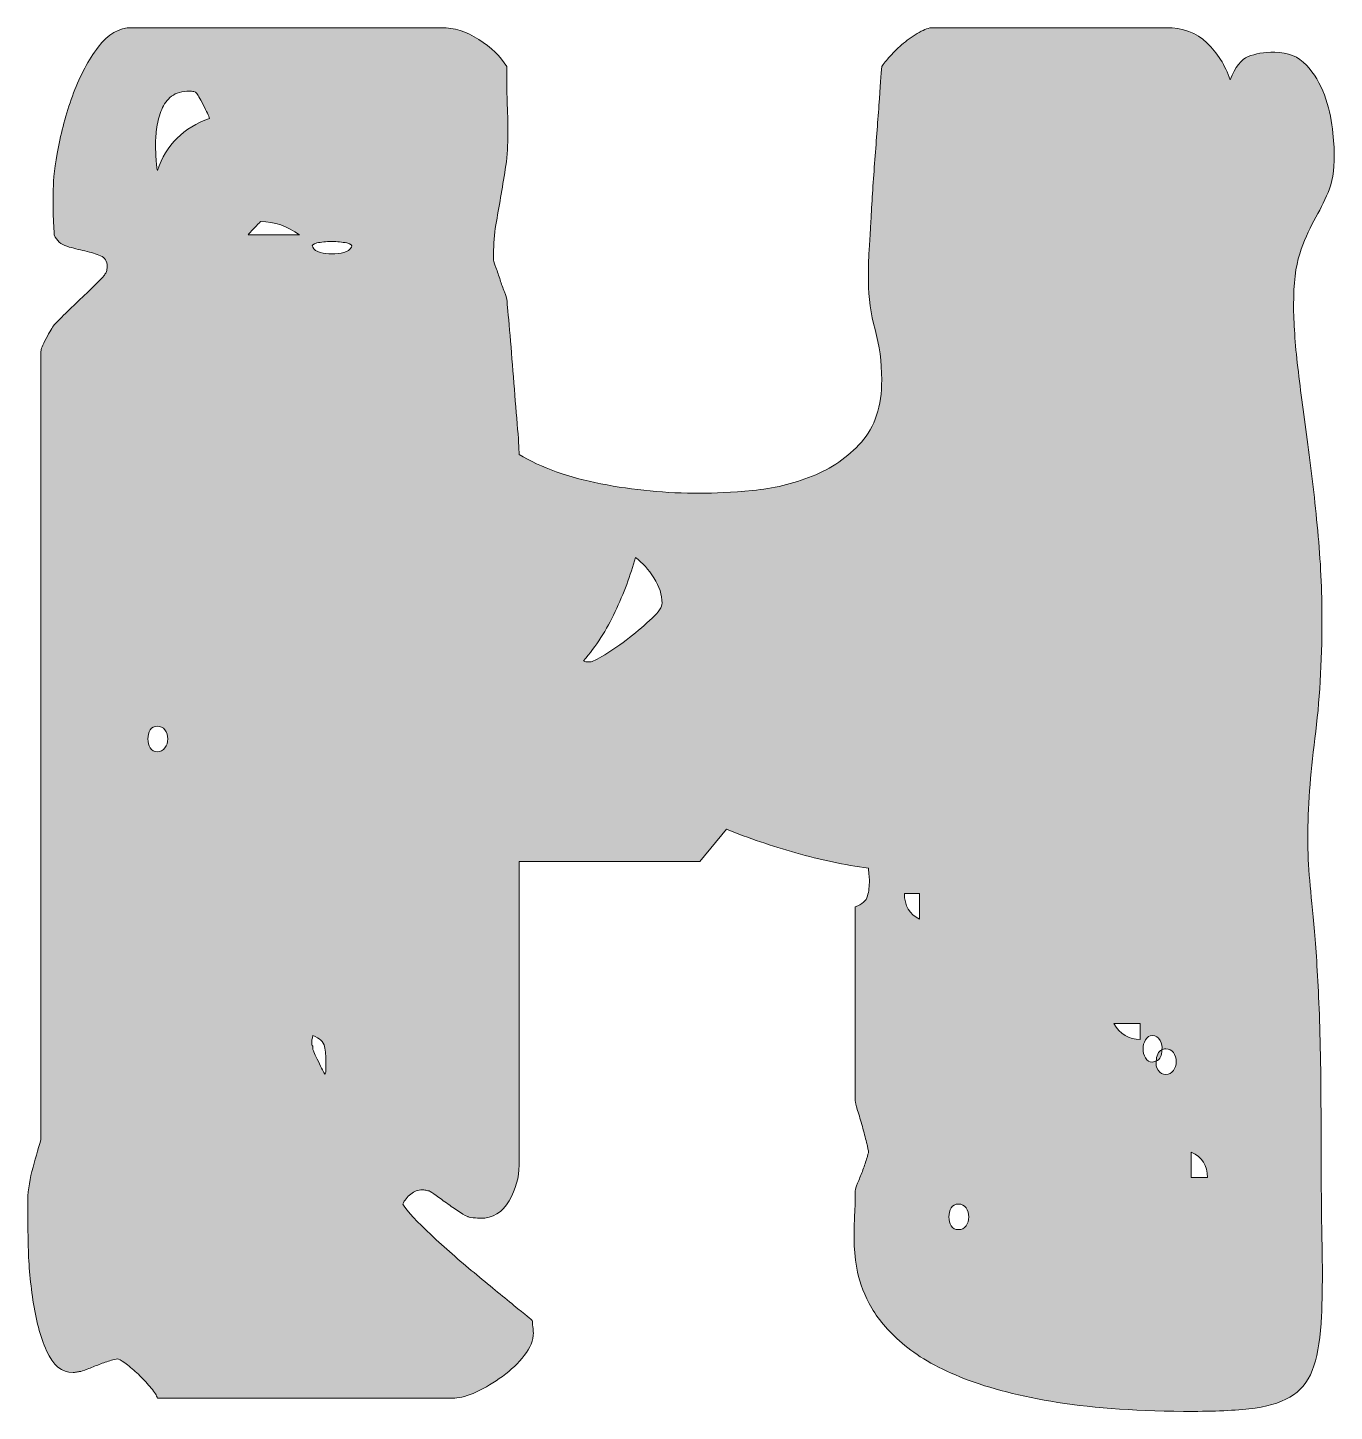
# Model space of a CAD drawing. Header units: inches. Extents: x 158 to 922, y -908 to -172.
# Drawn here: x 674.7 to 792.2, y -510.6 to -386.1 of the extents above; entities that cross this region are included whole.
import ezdxf

# ---------------------------------------------------------------- set-up
doc = ezdxf.new("R2010")
doc.units = ezdxf.units.IN
doc.header["$MEASUREMENT"] = 0
doc.layers.add('Layer 1', color=7, linetype='Continuous')

# ---------------------------------------------------------------- blocks, each defined once
blk = doc.blocks.new('block 4')
at = {"layer": 'Layer 1', "true_color": 0x2a4f7b}
h = blk.add_hatch(color=167, dxfattribs=at)
h.dxf.hatch_style = 2
edge = h.paths.add_edge_path()
edge.add_spline(control_points=[(710.19, -490.67), (709.8, -490.67), (709.44, -490.8), (709.13, -491.05), (708.82, -491.31), (708.58, -491.61), (708.41, -491.95), (708.86, -492.63), (709.71, -493.55), (710.96, -494.72), (712.21, -495.88), (713.5, -497.01), (714.83, -498.12), (716.17, -499.23), (717.36, -500.21), (718.41, -501.06), (719.46, -501.91), (720.01, -502.37), (720.07, -502.42), (720.07, -502.54), (720.08, -502.72), (720.11, -502.98), (720.14, -503.23), (720.16, -503.42), (720.16, -503.53), (720.16, -504.21), (719.89, -504.89), (719.35, -505.57), (718.81, -506.25), (718.16, -506.88), (717.39, -507.45), (716.62, -508.01), (715.84, -508.48), (715.05, -508.85), (714.25, -509.22), (713.6, -509.4), (713.09, -509.4), (713.09, -509.4), (686.35, -509.4), (686.35, -509.4), (686.3, -509.18), (686.11, -508.88), (685.8, -508.51), (685.49, -508.14), (685.15, -507.77), (684.78, -507.4), (684.41, -507.03), (684.04, -506.71), (683.67, -506.42), (683.3, -506.14), (683.03, -505.97), (682.86, -505.91), (682.8, -505.86), (682.59, -505.88), (682.22, -506), (681.85, -506.11), (681.48, -506.24), (681.12, -506.38), (680.75, -506.52), (680.39, -506.67), (680.05, -506.81), (679.71, -506.95), (679.48, -507.02), (679.37, -507.02), (679.31, -507.02), (679.21, -507.03), (679.07, -507.06), (678.93, -507.09), (678.83, -507.1), (678.77, -507.1), (677.75, -507.1), (676.96, -506.45), (676.39, -505.15), (675.82, -503.84), (675.41, -502.32), (675.16, -500.59), (674.9, -498.86), (674.76, -497.16), (674.73, -495.48), (674.7, -493.81), (674.69, -492.63), (674.69, -491.95), (674.69, -490.98), (674.82, -490), (675.07, -489.01), (675.33, -488.02), (675.6, -487.07), (675.88, -486.16), (675.88, -486.16), (675.88, -415.23), (675.88, -415.23), (675.88, -415.06), (676.03, -414.68), (676.35, -414.08), (676.66, -413.48), (676.9, -413.07), (677.07, -412.85), (677.18, -412.73), (677.47, -412.45), (677.92, -411.99), (678.38, -411.54), (678.87, -411.06), (679.41, -410.55), (679.95, -410.04), (680.45, -409.55), (680.9, -409.1), (681.36, -408.65), (681.61, -408.36), (681.67, -408.25), (681.73, -408.19), (681.77, -408.09), (681.8, -407.95), (681.83, -407.81), (681.84, -407.68), (681.84, -407.57), (681.84, -407.11), (681.64, -406.8), (681.24, -406.63), (680.85, -406.46), (680.38, -406.32), (679.84, -406.2), (679.3, -406.09), (678.76, -405.95), (678.22, -405.78), (677.68, -405.61), (677.3, -405.27), (677.07, -404.76), (677.07, -404.59), (677.06, -404.32), (677.03, -403.95), (677, -403.58), (676.99, -403.17), (676.99, -402.71), (676.99, -402.26), (676.99, -401.85), (676.99, -401.48), (676.99, -401.11), (676.99, -400.84), (676.99, -400.67), (676.99, -399.76), (677.14, -398.49), (677.45, -396.84), (677.77, -395.19), (678.22, -393.57), (678.82, -391.98), (679.41, -390.4), (680.15, -389.02), (681.03, -387.86), (681.91, -386.69), (682.92, -386.11), (684.05, -386.11), (684.05, -386.11), (711.9, -386.11), (711.9, -386.11), (713.03, -386.11), (714.15, -386.46), (715.26, -387.17), (716.37, -387.88), (717.2, -388.69), (717.77, -389.6), (717.77, -389.83), (717.77, -390.25), (717.77, -390.88), (717.77, -391.5), (717.79, -392.16), (717.81, -392.84), (717.84, -393.52), (717.86, -394.16), (717.86, -394.75), (717.86, -395.35), (717.86, -395.76), (717.86, -395.99), (717.86, -397.01), (717.79, -397.96), (717.64, -398.84), (717.5, -399.72), (717.36, -400.57), (717.22, -401.39), (717.08, -402.22), (716.93, -403.04), (716.79, -403.86), (716.65, -404.69), (716.58, -405.55), (716.58, -406.46), (716.58, -406.46), (716.58, -407.06), (716.58, -407.06), (716.58, -407.11), (716.65, -407.33), (716.79, -407.69), (716.93, -408.06), (717.06, -408.43), (717.18, -408.8), (717.29, -409.17), (717.42, -409.53), (717.56, -409.87), (717.7, -410.21), (717.77, -410.43), (717.77, -410.55), (717.83, -411.06), (717.91, -411.98), (718.03, -413.31), (718.14, -414.65), (718.25, -416.05), (718.37, -417.53), (718.48, -419.01), (718.59, -420.41), (718.71, -421.74), (718.82, -423.08), (718.88, -424), (718.88, -424.51), (720.87, -425.7), (723.32, -426.58), (726.24, -427.15), (729.17, -427.72), (732.13, -428), (735.14, -428), (736.45, -428), (738.02, -427.92), (739.87, -427.75), (741.71, -427.58), (743.5, -427.15), (745.23, -426.47), (746.96, -425.79), (748.44, -424.77), (749.66, -423.4), (750.88, -422.04), (751.49, -420.17), (751.49, -417.78), (751.49, -416.2), (751.29, -414.69), (750.89, -413.27), (750.5, -411.85), (750.3, -410.41), (750.3, -408.93), (750.3, -408.93), (750.3, -407.06), (750.3, -407.06), (750.35, -406.37), (750.43, -405.21), (750.51, -403.56), (750.6, -401.92), (750.71, -400.17), (750.85, -398.33), (750.99, -396.48), (751.12, -394.74), (751.24, -393.09), (751.35, -391.45), (751.43, -390.28), (751.49, -389.6), (751.66, -389.37), (751.92, -389.06), (752.26, -388.66), (752.6, -388.27), (752.99, -387.88), (753.45, -387.51), (753.9, -387.15), (754.37, -386.82), (754.85, -386.54), (755.34, -386.25), (755.75, -386.11), (756.09, -386.11), (756.09, -386.11), (777.04, -386.11), (777.04, -386.11), (778.57, -386.11), (779.8, -386.56), (780.74, -387.47), (781.68, -388.38), (782.37, -389.49), (782.83, -390.79), (783.28, -389.66), (783.82, -388.96), (784.44, -388.71), (785.07, -388.45), (785.86, -388.32), (786.83, -388.32), (788.02, -388.32), (788.97, -388.71), (789.68, -389.47), (790.39, -390.24), (790.93, -391.13), (791.3, -392.16), (791.67, -393.18), (791.91, -394.2), (792.02, -395.22), (792.13, -396.24), (792.19, -397.04), (792.19, -397.6), (792.19, -398.97), (792.01, -400.07), (791.64, -400.93), (791.27, -401.78), (790.84, -402.63), (790.36, -403.48), (789.88, -404.33), (789.45, -405.33), (789.08, -406.46), (788.71, -407.6), (788.53, -409.13), (788.53, -411.06), (788.53, -412.65), (788.66, -414.52), (788.91, -416.68), (789.17, -418.84), (789.47, -421.15), (789.81, -423.62), (790.15, -426.09), (790.45, -428.67), (790.7, -431.37), (790.96, -434.06), (791.08, -436.74), (791.08, -439.41), (791.08, -443.22), (790.87, -446.76), (790.45, -450.06), (790.02, -453.35), (789.81, -456.33), (789.81, -459), (789.81, -460.3), (789.86, -461.58), (789.98, -462.83), (790.09, -464.08), (790.23, -465.61), (790.4, -467.43), (790.57, -469.24), (790.71, -471.56), (790.83, -474.37), (790.94, -477.18), (791, -480.82), (791, -485.31), (791, -489.11), (791.03, -492.37), (791.08, -495.1), (791.14, -497.82), (791.13, -500.12), (791.04, -502), (790.96, -503.87), (790.73, -505.37), (790.36, -506.51), (789.99, -507.65), (789.38, -508.51), (788.53, -509.11), (787.68, -509.7), (786.53, -510.1), (785.08, -510.3), (783.63, -510.5), (781.77, -510.6), (779.5, -510.6), (774.74, -510.6), (770.68, -510.33), (767.33, -509.79), (763.98, -509.25), (761.18, -508.54), (758.94, -507.66), (756.7, -506.78), (754.91, -505.78), (753.58, -504.68), (752.24, -503.57), (751.25, -502.45), (750.6, -501.31), (749.94, -500.18), (749.52, -499.1), (749.32, -498.08), (749.12, -497.06), (749.02, -496.18), (749.02, -495.44), (749.02, -495.16), (749.02, -494.76), (749.02, -494.25), (749.02, -493.74), (749.03, -493.23), (749.06, -492.71), (749.09, -492.2), (749.11, -491.77), (749.11, -491.39), (749.11, -491.03), (749.11, -490.81), (749.11, -490.76), (749.11, -490.64), (749.18, -490.42), (749.32, -490.08), (749.46, -489.73), (749.6, -489.38), (749.75, -489.01), (749.89, -488.64), (750.01, -488.27), (750.13, -487.9), (750.24, -487.54), (750.3, -487.32), (750.3, -487.27), (750.3, -487.15), (750.24, -486.87), (750.13, -486.41), (750.01, -485.96), (749.89, -485.48), (749.75, -484.97), (749.6, -484.46), (749.46, -483.97), (749.32, -483.52), (749.18, -483.07), (749.11, -482.78), (749.11, -482.67), (749.11, -482.67), (749.11, -465.21), (749.11, -465.21), (749.73, -464.99), (750.1, -464.66), (750.21, -464.23), (750.33, -463.81), (750.38, -463.34), (750.38, -462.83), (750.38, -462.71), (750.37, -462.53), (750.34, -462.27), (750.31, -462.02), (750.3, -461.84), (750.3, -461.72), (748.14, -461.44), (745.97, -460.98), (743.78, -460.36), (741.6, -459.73), (739.51, -459.03), (737.53, -458.23), (737.53, -458.23), (735.14, -461.12), (735.14, -461.12), (735.14, -461.12), (718.88, -461.12), (718.88, -461.12), (718.88, -461.12), (718.88, -488.46), (718.88, -488.46), (718.88, -489.54), (718.58, -490.6), (717.99, -491.65), (717.39, -492.7), (716.52, -493.23), (715.39, -493.23), (715.27, -493.23), (715.06, -493.21), (714.75, -493.18), (714.44, -493.16), (714.28, -493.11), (714.28, -493.06), (714.17, -493.06), (713.94, -492.94), (713.6, -492.71), (713.26, -492.49), (712.89, -492.23), (712.49, -491.95), (712.1, -491.67), (711.74, -491.41), (711.43, -491.18), (711.12, -490.96), (710.9, -490.81), (710.79, -490.76), (710.73, -490.76), (710.63, -490.74), (710.49, -490.71), (710.35, -490.69), (710.25, -490.67), (710.19, -490.67)], knot_values=[0, 0, 0, 0, 1, 1, 1, 2, 2, 2, 3, 3, 3, 4, 4, 4, 5, 5, 5, 6, 6, 6, 7, 7, 7, 8, 8, 8, 9, 9, 9, 10, 10, 10, 11, 11, 11, 12, 12, 12, 13, 13, 13, 14, 14, 14, 15, 15, 15, 16, 16, 16, 17, 17, 17, 18, 18, 18, 19, 19, 19, 20, 20, 20, 21, 21, 21, 22, 22, 22, 23, 23, 23, 24, 24, 24, 25, 25, 25, 26, 26, 26, 27, 27, 27, 28, 28, 28, 29, 29, 29, 30, 30, 30, 31, 31, 31, 32, 32, 32, 33, 33, 33, 34, 34, 34, 35, 35, 35, 36, 36, 36, 37, 37, 37, 38, 38, 38, 39, 39, 39, 40, 40, 40, 41, 41, 41, 42, 42, 42, 43, 43, 43, 44, 44, 44, 45, 45, 45, 46, 46, 46, 47, 47, 47, 48, 48, 48, 49, 49, 49, 50, 50, 50, 51, 51, 51, 52, 52, 52, 53, 53, 53, 54, 54, 54, 55, 55, 55, 56, 56, 56, 57, 57, 57, 58, 58, 58, 59, 59, 59, 60, 60, 60, 61, 61, 61, 62, 62, 62, 63, 63, 63, 64, 64, 64, 65, 65, 65, 66, 66, 66, 67, 67, 67, 68, 68, 68, 69, 69, 69, 70, 70, 70, 71, 71, 71, 72, 72, 72, 73, 73, 73, 74, 74, 74, 75, 75, 75, 76, 76, 76, 77, 77, 77, 78, 78, 78, 79, 79, 79, 80, 80, 80, 81, 81, 81, 82, 82, 82, 83, 83, 83, 84, 84, 84, 85, 85, 85, 86, 86, 86, 87, 87, 87, 88, 88, 88, 89, 89, 89, 90, 90, 90, 91, 91, 91, 92, 92, 92, 93, 93, 93, 94, 94, 94, 95, 95, 95, 96, 96, 96, 97, 97, 97, 98, 98, 98, 99, 99, 99, 100, 100, 100, 101, 101, 101, 102, 102, 102, 103, 103, 103, 104, 104, 104, 105, 105, 105, 106, 106, 106, 107, 107, 107, 108, 108, 108, 109, 109, 109, 110, 110, 110, 111, 111, 111, 112, 112, 112, 113, 113, 113, 114, 114, 114, 115, 115, 115, 116, 116, 116, 117, 117, 117, 118, 118, 118, 119, 119, 119, 120, 120, 120, 121, 121, 121, 122, 122, 122, 123, 123, 123, 124, 124, 124, 125, 125, 125, 126, 126, 126, 127, 127, 127, 128, 128, 128, 129, 129, 129, 130, 130, 130, 131, 131, 131, 132, 132, 132, 133, 133, 133, 134, 134, 134, 135, 135, 135, 136, 136, 136, 137, 137, 137, 138, 138, 138, 139, 139, 139, 140, 140, 140, 141, 141, 141, 142, 142, 142, 143, 143, 143, 144, 144, 144, 145, 145, 145, 146, 146, 146, 147, 147, 147, 148, 148, 148, 149, 149, 149, 150, 150, 150, 151, 151, 151, 152, 152, 152, 153, 153, 153, 154, 154, 154, 154], degree=3, periodic=1)
edge = h.paths.add_edge_path()
edge.add_spline(control_points=[(686.35, -451.25), (686.64, -451.25), (686.86, -451.13), (687.03, -450.91), (687.2, -450.68), (687.29, -450.41), (687.29, -450.1), (687.29, -449.79), (687.2, -449.52), (687.03, -449.29), (686.86, -449.06), (686.64, -448.95), (686.35, -448.95), (686.07, -448.95), (685.85, -449.06), (685.71, -449.29), (685.57, -449.52), (685.5, -449.79), (685.5, -450.1), (685.5, -450.41), (685.57, -450.68), (685.71, -450.91), (685.85, -451.13), (686.07, -451.25), (686.35, -451.25)], knot_values=[0, 0, 0, 0, 1, 1, 1, 2, 2, 2, 3, 3, 3, 4, 4, 4, 5, 5, 5, 6, 6, 6, 7, 7, 7, 8, 8, 8, 8], degree=3, periodic=1)
edge = h.paths.add_edge_path()
edge.add_spline(control_points=[(686.18, -396.58), (686.18, -396.75), (686.2, -397.14), (686.22, -397.73), (686.25, -398.33), (686.3, -398.74), (686.35, -398.97), (687.15, -396.64), (688.71, -395.08), (691.04, -394.28), (690.98, -394.06), (690.79, -393.65), (690.48, -393.05), (690.17, -392.45), (689.96, -392.1), (689.84, -391.98), (689.84, -391.93), (689.77, -391.89), (689.63, -391.86), (689.49, -391.83), (689.36, -391.81), (689.25, -391.81), (688.57, -391.81), (688.03, -391.97), (687.63, -392.28), (687.23, -392.6), (686.93, -392.99), (686.74, -393.47), (686.54, -393.96), (686.4, -394.48), (686.31, -395.05), (686.22, -395.62), (686.18, -396.13), (686.18, -396.58)], knot_values=[0, 0, 0, 0, 1, 1, 1, 2, 2, 2, 3, 3, 3, 4, 4, 4, 5, 5, 5, 6, 6, 6, 7, 7, 7, 8, 8, 8, 9, 9, 9, 10, 10, 10, 11, 11, 11, 11], degree=3, periodic=1)
edge = h.paths.add_edge_path()
edge.add_spline(control_points=[(699.12, -404.76), (698.05, -403.96), (696.88, -403.56), (695.63, -403.56), (695.52, -403.68), (695.32, -403.88), (695.04, -404.16), (694.75, -404.45), (694.58, -404.64), (694.53, -404.76), (694.53, -404.76), (699.12, -404.76), (699.12, -404.76)], knot_values=[0, 0, 0, 0, 1, 1, 1, 2, 2, 2, 3, 3, 3, 4, 4, 4, 4], degree=3, periodic=1)
edge = h.paths.add_edge_path()
edge.add_spline(control_points=[(700.23, -477.39), (700.23, -477.56), (700.26, -477.67), (700.32, -477.73), (700.32, -477.84), (700.32, -477.93), (700.32, -477.98), (700.37, -478.15), (700.54, -478.54), (700.83, -479.13), (701.11, -479.73), (701.31, -480.11), (701.42, -480.28), (701.48, -480.17), (701.51, -479.99), (701.51, -479.73), (701.51, -479.47), (701.51, -479.29), (701.51, -479.18), (701.51, -478.67), (701.47, -478.2), (701.38, -477.77), (701.3, -477.35), (700.94, -477.02), (700.32, -476.79), (700.32, -476.85), (700.3, -476.95), (700.27, -477.09), (700.24, -477.23), (700.23, -477.33), (700.23, -477.39)], knot_values=[0, 0, 0, 0, 1, 1, 1, 2, 2, 2, 3, 3, 3, 4, 4, 4, 5, 5, 5, 6, 6, 6, 7, 7, 7, 8, 8, 8, 9, 9, 9, 10, 10, 10, 10], degree=3, periodic=1)
edge = h.paths.add_edge_path()
edge.add_spline(control_points=[(703.81, -405.86), (703.92, -405.69), (703.78, -405.57), (703.38, -405.48), (702.98, -405.4), (702.53, -405.35), (702.02, -405.35), (701.51, -405.35), (701.07, -405.4), (700.7, -405.48), (700.33, -405.57), (700.2, -405.69), (700.32, -405.86), (700.43, -406.09), (700.66, -406.25), (701, -406.33), (701.34, -406.42), (701.68, -406.46), (702.02, -406.46), (702.42, -406.46), (702.79, -406.42), (703.13, -406.33), (703.47, -406.25), (703.69, -406.09), (703.81, -405.86)], knot_values=[0, 0, 0, 0, 1, 1, 1, 2, 2, 2, 3, 3, 3, 4, 4, 4, 5, 5, 5, 6, 6, 6, 7, 7, 7, 8, 8, 8, 8], degree=3, periodic=1)
edge = h.paths.add_edge_path()
edge.add_spline(control_points=[(729.35, -433.79), (728.9, -435.38), (728.29, -437), (727.52, -438.65), (726.76, -440.29), (725.8, -441.77), (724.67, -443.07), (724.72, -443.13), (724.82, -443.16), (724.97, -443.16), (725.11, -443.16), (725.21, -443.16), (725.27, -443.16), (725.44, -443.16), (725.87, -442.95), (726.59, -442.52), (727.29, -442.09), (728.03, -441.58), (728.8, -440.99), (729.57, -440.39), (730.25, -439.81), (730.84, -439.24), (731.44, -438.68), (731.74, -438.22), (731.74, -437.88), (731.74, -437.14), (731.49, -436.39), (731.01, -435.62), (730.53, -434.86), (729.98, -434.25), (729.35, -433.79)], knot_values=[0, 0, 0, 0, 1, 1, 1, 2, 2, 2, 3, 3, 3, 4, 4, 4, 5, 5, 5, 6, 6, 6, 7, 7, 7, 8, 8, 8, 9, 9, 9, 10, 10, 10, 10], degree=3, periodic=1)
edge = h.paths.add_edge_path()
edge.add_spline(control_points=[(753.53, -464.02), (753.53, -465.1), (753.99, -465.87), (754.9, -466.32), (754.9, -466.32), (754.9, -464.02), (754.9, -464.02), (754.9, -464.02), (753.53, -464.02), (753.53, -464.02)], knot_values=[0, 0, 0, 0, 1, 1, 1, 2, 2, 2, 3, 3, 3, 3], degree=3, periodic=1)
edge = h.paths.add_edge_path()
edge.add_spline(control_points=[(758.39, -491.95), (758.1, -491.95), (757.89, -492.06), (757.75, -492.29), (757.61, -492.52), (757.54, -492.79), (757.54, -493.1), (757.54, -493.41), (757.61, -493.68), (757.75, -493.91), (757.89, -494.13), (758.1, -494.25), (758.39, -494.25), (758.67, -494.25), (758.9, -494.13), (759.07, -493.91), (759.24, -493.68), (759.32, -493.41), (759.32, -493.1), (759.32, -492.79), (759.24, -492.52), (759.07, -492.29), (758.9, -492.06), (758.67, -491.95), (758.39, -491.95)], knot_values=[0, 0, 0, 0, 1, 1, 1, 2, 2, 2, 3, 3, 3, 4, 4, 4, 5, 5, 5, 6, 6, 6, 7, 7, 7, 8, 8, 8, 8], degree=3, periodic=1)
edge = h.paths.add_edge_path()
edge.add_spline(control_points=[(774.74, -475.69), (774.74, -475.69), (772.35, -475.69), (772.35, -475.69), (772.92, -476.65), (773.71, -477.13), (774.74, -477.13), (774.74, -477.13), (774.74, -475.69), (774.74, -475.69)], knot_values=[0, 0, 0, 0, 1, 1, 1, 2, 2, 2, 3, 3, 3, 3], degree=3, periodic=1)
edge = h.paths.add_edge_path()
edge.add_spline(control_points=[(776.18, -479.09), (776.13, -479.38), (776.18, -479.64), (776.35, -479.9), (776.52, -480.16), (776.75, -480.28), (777.04, -480.28), (777.32, -480.28), (777.55, -480.17), (777.72, -479.94), (777.89, -479.72), (777.97, -479.45), (777.97, -479.13), (777.97, -478.82), (777.89, -478.55), (777.72, -478.32), (777.55, -478.1), (777.32, -477.98), (777.04, -477.98), (776.86, -477.98), (776.75, -478.01), (776.69, -478.07), (776.75, -477.79), (776.69, -477.5), (776.52, -477.22), (776.35, -476.93), (776.13, -476.79), (775.84, -476.79), (775.56, -476.79), (775.35, -476.92), (775.2, -477.18), (775.06, -477.43), (774.99, -477.7), (774.99, -477.98), (774.99, -478.27), (775.06, -478.54), (775.2, -478.79), (775.35, -479.05), (775.56, -479.18), (775.84, -479.18), (775.9, -479.18), (775.96, -479.16), (776.01, -479.13), (776.07, -479.11), (776.13, -479.09), (776.18, -479.09)], knot_values=[0, 0, 0, 0, 1, 1, 1, 2, 2, 2, 3, 3, 3, 4, 4, 4, 5, 5, 5, 6, 6, 6, 7, 7, 7, 8, 8, 8, 9, 9, 9, 10, 10, 10, 11, 11, 11, 12, 12, 12, 13, 13, 13, 14, 14, 14, 15, 15, 15, 15], degree=3, periodic=1)
edge = h.paths.add_edge_path()
edge.add_spline(control_points=[(776.69, -478.07), (776.69, -478.58), (776.52, -478.92), (776.18, -479.09), (776.18, -478.87), (776.23, -478.65), (776.31, -478.45), (776.4, -478.25), (776.52, -478.13), (776.69, -478.07)], knot_values=[0, 0, 0, 0, 1, 1, 1, 2, 2, 2, 3, 3, 3, 3], degree=3, periodic=1)
edge = h.paths.add_edge_path()
edge.add_spline(control_points=[(780.78, -489.56), (780.78, -488.49), (780.3, -487.72), (779.33, -487.27), (779.33, -487.27), (779.33, -489.56), (779.33, -489.56), (779.33, -489.56), (780.78, -489.56), (780.78, -489.56)], knot_values=[0, 0, 0, 0, 1, 1, 1, 2, 2, 2, 3, 3, 3, 3], degree=3, periodic=1)
at = {"layer": 'Layer 1', "lineweight": 0}
for points, knots in [([(710.19, -490.67), (709.8, -490.67), (709.44, -490.8), (709.13, -491.05), (708.82, -491.31), (708.58, -491.61), (708.41, -491.95), (708.86, -492.63), (709.71, -493.55), (710.96, -494.72), (712.21, -495.88), (713.5, -497.01), (714.83, -498.12), (716.17, -499.23), (717.36, -500.21), (718.41, -501.06), (719.46, -501.91), (720.01, -502.37), (720.07, -502.42), (720.07, -502.54), (720.08, -502.72), (720.11, -502.98), (720.14, -503.23), (720.16, -503.42), (720.16, -503.53), (720.16, -504.21), (719.89, -504.89), (719.35, -505.57), (718.81, -506.25), (718.16, -506.88), (717.39, -507.45), (716.62, -508.01), (715.84, -508.48), (715.05, -508.85), (714.25, -509.22), (713.6, -509.4), (713.09, -509.4), (713.09, -509.4), (686.35, -509.4), (686.35, -509.4), (686.3, -509.18), (686.11, -508.88), (685.8, -508.51), (685.49, -508.14), (685.15, -507.77), (684.78, -507.4), (684.41, -507.03), (684.04, -506.71), (683.67, -506.42), (683.3, -506.14), (683.03, -505.97), (682.86, -505.91), (682.8, -505.86), (682.59, -505.88), (682.22, -506), (681.85, -506.11), (681.48, -506.24), (681.12, -506.38), (680.75, -506.52), (680.39, -506.67), (680.05, -506.81), (679.71, -506.95), (679.48, -507.02), (679.37, -507.02), (679.31, -507.02), (679.21, -507.03), (679.07, -507.06), (678.93, -507.09), (678.83, -507.1), (678.77, -507.1), (677.75, -507.1), (676.96, -506.45), (676.39, -505.15), (675.82, -503.84), (675.41, -502.32), (675.16, -500.59), (674.9, -498.86), (674.76, -497.16), (674.73, -495.48), (674.7, -493.81), (674.69, -492.63), (674.69, -491.95), (674.69, -490.98), (674.82, -490), (675.07, -489.01), (675.33, -488.02), (675.6, -487.07), (675.88, -486.16), (675.88, -486.16), (675.88, -415.23), (675.88, -415.23), (675.88, -415.06), (676.03, -414.68), (676.35, -414.08), (676.66, -413.48), (676.9, -413.07), (677.07, -412.85), (677.18, -412.73), (677.47, -412.45), (677.92, -411.99), (678.38, -411.54), (678.87, -411.06), (679.41, -410.55), (679.95, -410.04), (680.45, -409.55), (680.9, -409.1), (681.36, -408.65), (681.61, -408.36), (681.67, -408.25), (681.73, -408.19), (681.77, -408.09), (681.8, -407.95), (681.83, -407.81), (681.84, -407.68), (681.84, -407.57), (681.84, -407.11), (681.64, -406.8), (681.24, -406.63), (680.85, -406.46), (680.38, -406.32), (679.84, -406.2), (679.3, -406.09), (678.76, -405.95), (678.22, -405.78), (677.68, -405.61), (677.3, -405.27), (677.07, -404.76), (677.07, -404.59), (677.06, -404.32), (677.03, -403.95), (677, -403.58), (676.99, -403.17), (676.99, -402.71), (676.99, -402.26), (676.99, -401.85), (676.99, -401.48), (676.99, -401.11), (676.99, -400.84), (676.99, -400.67), (676.99, -399.76), (677.14, -398.49), (677.45, -396.84), (677.77, -395.19), (678.22, -393.57), (678.82, -391.98), (679.41, -390.4), (680.15, -389.02), (681.03, -387.86), (681.91, -386.69), (682.92, -386.11), (684.05, -386.11), (684.05, -386.11), (711.9, -386.11), (711.9, -386.11), (713.03, -386.11), (714.15, -386.46), (715.26, -387.17), (716.37, -387.88), (717.2, -388.69), (717.77, -389.6), (717.77, -389.83), (717.77, -390.25), (717.77, -390.88), (717.77, -391.5), (717.79, -392.16), (717.81, -392.84), (717.84, -393.52), (717.86, -394.16), (717.86, -394.75), (717.86, -395.35), (717.86, -395.76), (717.86, -395.99), (717.86, -397.01), (717.79, -397.96), (717.64, -398.84), (717.5, -399.72), (717.36, -400.57), (717.22, -401.39), (717.08, -402.22), (716.93, -403.04), (716.79, -403.86), (716.65, -404.69), (716.58, -405.55), (716.58, -406.46), (716.58, -406.46), (716.58, -407.06), (716.58, -407.06), (716.58, -407.11), (716.65, -407.33), (716.79, -407.69), (716.93, -408.06), (717.06, -408.43), (717.18, -408.8), (717.29, -409.17), (717.42, -409.53), (717.56, -409.87), (717.7, -410.21), (717.77, -410.43), (717.77, -410.55), (717.83, -411.06), (717.91, -411.98), (718.03, -413.31), (718.14, -414.65), (718.25, -416.05), (718.37, -417.53), (718.48, -419.01), (718.59, -420.41), (718.71, -421.74), (718.82, -423.08), (718.88, -424), (718.88, -424.51), (720.87, -425.7), (723.32, -426.58), (726.24, -427.15), (729.17, -427.72), (732.13, -428), (735.14, -428), (736.45, -428), (738.02, -427.92), (739.87, -427.75), (741.71, -427.58), (743.5, -427.15), (745.23, -426.47), (746.96, -425.79), (748.44, -424.77), (749.66, -423.4), (750.88, -422.04), (751.49, -420.17), (751.49, -417.78), (751.49, -416.2), (751.29, -414.69), (750.89, -413.27), (750.5, -411.85), (750.3, -410.41), (750.3, -408.93), (750.3, -408.93), (750.3, -407.06), (750.3, -407.06), (750.35, -406.37), (750.43, -405.21), (750.51, -403.56), (750.6, -401.92), (750.71, -400.17), (750.85, -398.33), (750.99, -396.48), (751.12, -394.74), (751.24, -393.09), (751.35, -391.45), (751.43, -390.28), (751.49, -389.6), (751.66, -389.37), (751.92, -389.06), (752.26, -388.66), (752.6, -388.27), (752.99, -387.88), (753.45, -387.51), (753.9, -387.15), (754.37, -386.82), (754.85, -386.54), (755.34, -386.25), (755.75, -386.11), (756.09, -386.11), (756.09, -386.11), (777.04, -386.11), (777.04, -386.11), (778.57, -386.11), (779.8, -386.56), (780.74, -387.47), (781.68, -388.38), (782.37, -389.49), (782.83, -390.79), (783.28, -389.66), (783.82, -388.96), (784.44, -388.71), (785.07, -388.45), (785.86, -388.32), (786.83, -388.32), (788.02, -388.32), (788.97, -388.71), (789.68, -389.47), (790.39, -390.24), (790.93, -391.13), (791.3, -392.16), (791.67, -393.18), (791.91, -394.2), (792.02, -395.22), (792.13, -396.24), (792.19, -397.04), (792.19, -397.6), (792.19, -398.97), (792.01, -400.07), (791.64, -400.93), (791.27, -401.78), (790.84, -402.63), (790.36, -403.48), (789.88, -404.33), (789.45, -405.33), (789.08, -406.46), (788.71, -407.6), (788.53, -409.13), (788.53, -411.06), (788.53, -412.65), (788.66, -414.52), (788.91, -416.68), (789.17, -418.84), (789.47, -421.15), (789.81, -423.62), (790.15, -426.09), (790.45, -428.67), (790.7, -431.37), (790.96, -434.06), (791.08, -436.74), (791.08, -439.41), (791.08, -443.22), (790.87, -446.76), (790.45, -450.06), (790.02, -453.35), (789.81, -456.33), (789.81, -459), (789.81, -460.3), (789.86, -461.58), (789.98, -462.83), (790.09, -464.08), (790.23, -465.61), (790.4, -467.43), (790.57, -469.24), (790.71, -471.56), (790.83, -474.37), (790.94, -477.18), (791, -480.82), (791, -485.31), (791, -489.11), (791.03, -492.37), (791.08, -495.1), (791.14, -497.82), (791.13, -500.12), (791.04, -502), (790.96, -503.87), (790.73, -505.37), (790.36, -506.51), (789.99, -507.65), (789.38, -508.51), (788.53, -509.11), (787.68, -509.7), (786.53, -510.1), (785.08, -510.3), (783.63, -510.5), (781.77, -510.6), (779.5, -510.6), (774.74, -510.6), (770.68, -510.33), (767.33, -509.79), (763.98, -509.25), (761.18, -508.54), (758.94, -507.66), (756.7, -506.78), (754.91, -505.78), (753.58, -504.68), (752.24, -503.57), (751.25, -502.45), (750.6, -501.31), (749.94, -500.18), (749.52, -499.1), (749.32, -498.08), (749.12, -497.06), (749.02, -496.18), (749.02, -495.44), (749.02, -495.16), (749.02, -494.76), (749.02, -494.25), (749.02, -493.74), (749.03, -493.23), (749.06, -492.71), (749.09, -492.2), (749.11, -491.77), (749.11, -491.39), (749.11, -491.03), (749.11, -490.81), (749.11, -490.76), (749.11, -490.64), (749.18, -490.42), (749.32, -490.08), (749.46, -489.73), (749.6, -489.38), (749.75, -489.01), (749.89, -488.64), (750.01, -488.27), (750.13, -487.9), (750.24, -487.54), (750.3, -487.32), (750.3, -487.27), (750.3, -487.15), (750.24, -486.87), (750.13, -486.41), (750.01, -485.96), (749.89, -485.48), (749.75, -484.97), (749.6, -484.46), (749.46, -483.97), (749.32, -483.52), (749.18, -483.07), (749.11, -482.78), (749.11, -482.67), (749.11, -482.67), (749.11, -465.21), (749.11, -465.21), (749.73, -464.99), (750.1, -464.66), (750.21, -464.23), (750.33, -463.81), (750.38, -463.34), (750.38, -462.83), (750.38, -462.71), (750.37, -462.53), (750.34, -462.27), (750.31, -462.02), (750.3, -461.84), (750.3, -461.72), (748.14, -461.44), (745.97, -460.98), (743.78, -460.36), (741.6, -459.73), (739.51, -459.03), (737.53, -458.23), (737.53, -458.23), (735.14, -461.12), (735.14, -461.12), (735.14, -461.12), (718.88, -461.12), (718.88, -461.12), (718.88, -461.12), (718.88, -488.46), (718.88, -488.46), (718.88, -489.54), (718.58, -490.6), (717.99, -491.65), (717.39, -492.7), (716.52, -493.23), (715.39, -493.23), (715.27, -493.23), (715.06, -493.21), (714.75, -493.18), (714.44, -493.16), (714.28, -493.11), (714.28, -493.06), (714.17, -493.06), (713.94, -492.94), (713.6, -492.71), (713.26, -492.49), (712.89, -492.23), (712.49, -491.95), (712.1, -491.67), (711.74, -491.41), (711.43, -491.18), (711.12, -490.96), (710.9, -490.81), (710.79, -490.76), (710.73, -490.76), (710.63, -490.74), (710.49, -490.71), (710.35, -490.69), (710.25, -490.67), (710.19, -490.67)], [0, 0, 0, 0, 1, 1, 1, 2, 2, 2, 3, 3, 3, 4, 4, 4, 5, 5, 5, 6, 6, 6, 7, 7, 7, 8, 8, 8, 9, 9, 9, 10, 10, 10, 11, 11, 11, 12, 12, 12, 13, 13, 13, 14, 14, 14, 15, 15, 15, 16, 16, 16, 17, 17, 17, 18, 18, 18, 19, 19, 19, 20, 20, 20, 21, 21, 21, 22, 22, 22, 23, 23, 23, 24, 24, 24, 25, 25, 25, 26, 26, 26, 27, 27, 27, 28, 28, 28, 29, 29, 29, 30, 30, 30, 31, 31, 31, 32, 32, 32, 33, 33, 33, 34, 34, 34, 35, 35, 35, 36, 36, 36, 37, 37, 37, 38, 38, 38, 39, 39, 39, 40, 40, 40, 41, 41, 41, 42, 42, 42, 43, 43, 43, 44, 44, 44, 45, 45, 45, 46, 46, 46, 47, 47, 47, 48, 48, 48, 49, 49, 49, 50, 50, 50, 51, 51, 51, 52, 52, 52, 53, 53, 53, 54, 54, 54, 55, 55, 55, 56, 56, 56, 57, 57, 57, 58, 58, 58, 59, 59, 59, 60, 60, 60, 61, 61, 61, 62, 62, 62, 63, 63, 63, 64, 64, 64, 65, 65, 65, 66, 66, 66, 67, 67, 67, 68, 68, 68, 69, 69, 69, 70, 70, 70, 71, 71, 71, 72, 72, 72, 73, 73, 73, 74, 74, 74, 75, 75, 75, 76, 76, 76, 77, 77, 77, 78, 78, 78, 79, 79, 79, 80, 80, 80, 81, 81, 81, 82, 82, 82, 83, 83, 83, 84, 84, 84, 85, 85, 85, 86, 86, 86, 87, 87, 87, 88, 88, 88, 89, 89, 89, 90, 90, 90, 91, 91, 91, 92, 92, 92, 93, 93, 93, 94, 94, 94, 95, 95, 95, 96, 96, 96, 97, 97, 97, 98, 98, 98, 99, 99, 99, 100, 100, 100, 101, 101, 101, 102, 102, 102, 103, 103, 103, 104, 104, 104, 105, 105, 105, 106, 106, 106, 107, 107, 107, 108, 108, 108, 109, 109, 109, 110, 110, 110, 111, 111, 111, 112, 112, 112, 113, 113, 113, 114, 114, 114, 115, 115, 115, 116, 116, 116, 117, 117, 117, 118, 118, 118, 119, 119, 119, 120, 120, 120, 121, 121, 121, 122, 122, 122, 123, 123, 123, 124, 124, 124, 125, 125, 125, 126, 126, 126, 127, 127, 127, 128, 128, 128, 129, 129, 129, 130, 130, 130, 131, 131, 131, 132, 132, 132, 133, 133, 133, 134, 134, 134, 135, 135, 135, 136, 136, 136, 137, 137, 137, 138, 138, 138, 139, 139, 139, 140, 140, 140, 141, 141, 141, 142, 142, 142, 143, 143, 143, 144, 144, 144, 145, 145, 145, 146, 146, 146, 147, 147, 147, 148, 148, 148, 149, 149, 149, 150, 150, 150, 151, 151, 151, 152, 152, 152, 153, 153, 153, 154, 154, 154, 154]), ([(686.18, -396.58), (686.18, -396.75), (686.2, -397.14), (686.22, -397.73), (686.25, -398.33), (686.3, -398.74), (686.35, -398.97), (687.15, -396.64), (688.71, -395.08), (691.04, -394.28), (690.98, -394.06), (690.79, -393.65), (690.48, -393.05), (690.17, -392.45), (689.96, -392.1), (689.84, -391.98), (689.84, -391.93), (689.77, -391.89), (689.63, -391.86), (689.49, -391.83), (689.36, -391.81), (689.25, -391.81), (688.57, -391.81), (688.03, -391.97), (687.63, -392.28), (687.23, -392.6), (686.93, -392.99), (686.74, -393.47), (686.54, -393.96), (686.4, -394.48), (686.31, -395.05), (686.22, -395.62), (686.18, -396.13), (686.18, -396.58)], [0, 0, 0, 0, 1, 1, 1, 2, 2, 2, 3, 3, 3, 4, 4, 4, 5, 5, 5, 6, 6, 6, 7, 7, 7, 8, 8, 8, 9, 9, 9, 10, 10, 10, 11, 11, 11, 11]), ([(699.12, -404.76), (698.05, -403.96), (696.88, -403.56), (695.63, -403.56), (695.52, -403.68), (695.32, -403.88), (695.04, -404.16), (694.75, -404.45), (694.58, -404.64), (694.53, -404.76), (694.53, -404.76), (699.12, -404.76), (699.12, -404.76)], [0, 0, 0, 0, 1, 1, 1, 2, 2, 2, 3, 3, 3, 4, 4, 4, 4]), ([(703.81, -405.86), (703.92, -405.69), (703.78, -405.57), (703.38, -405.48), (702.98, -405.4), (702.53, -405.35), (702.02, -405.35), (701.51, -405.35), (701.07, -405.4), (700.7, -405.48), (700.33, -405.57), (700.2, -405.69), (700.32, -405.86), (700.43, -406.09), (700.66, -406.25), (701, -406.33), (701.34, -406.42), (701.68, -406.46), (702.02, -406.46), (702.42, -406.46), (702.79, -406.42), (703.13, -406.33), (703.47, -406.25), (703.69, -406.09), (703.81, -405.86)], [0, 0, 0, 0, 1, 1, 1, 2, 2, 2, 3, 3, 3, 4, 4, 4, 5, 5, 5, 6, 6, 6, 7, 7, 7, 8, 8, 8, 8]), ([(729.35, -433.79), (728.9, -435.38), (728.29, -437), (727.52, -438.65), (726.76, -440.29), (725.8, -441.77), (724.67, -443.07), (724.72, -443.13), (724.82, -443.16), (724.97, -443.16), (725.11, -443.16), (725.21, -443.16), (725.27, -443.16), (725.44, -443.16), (725.87, -442.95), (726.59, -442.52), (727.29, -442.09), (728.03, -441.58), (728.8, -440.99), (729.57, -440.39), (730.25, -439.81), (730.84, -439.24), (731.44, -438.68), (731.74, -438.22), (731.74, -437.88), (731.74, -437.14), (731.49, -436.39), (731.01, -435.62), (730.53, -434.86), (729.98, -434.25), (729.35, -433.79)], [0, 0, 0, 0, 1, 1, 1, 2, 2, 2, 3, 3, 3, 4, 4, 4, 5, 5, 5, 6, 6, 6, 7, 7, 7, 8, 8, 8, 9, 9, 9, 10, 10, 10, 10]), ([(686.35, -451.25), (686.64, -451.25), (686.86, -451.13), (687.03, -450.91), (687.2, -450.68), (687.29, -450.41), (687.29, -450.1), (687.29, -449.79), (687.2, -449.52), (687.03, -449.29), (686.86, -449.06), (686.64, -448.95), (686.35, -448.95), (686.07, -448.95), (685.85, -449.06), (685.71, -449.29), (685.57, -449.52), (685.5, -449.79), (685.5, -450.1), (685.5, -450.41), (685.57, -450.68), (685.71, -450.91), (685.85, -451.13), (686.07, -451.25), (686.35, -451.25)], [0, 0, 0, 0, 1, 1, 1, 2, 2, 2, 3, 3, 3, 4, 4, 4, 5, 5, 5, 6, 6, 6, 7, 7, 7, 8, 8, 8, 8]), ([(753.53, -464.02), (753.53, -465.1), (753.99, -465.87), (754.9, -466.32), (754.9, -466.32), (754.9, -464.02), (754.9, -464.02), (754.9, -464.02), (753.53, -464.02), (753.53, -464.02)], [0, 0, 0, 0, 1, 1, 1, 2, 2, 2, 3, 3, 3, 3]), ([(774.74, -475.69), (774.74, -475.69), (772.35, -475.69), (772.35, -475.69), (772.92, -476.65), (773.71, -477.13), (774.74, -477.13), (774.74, -477.13), (774.74, -475.69), (774.74, -475.69)], [0, 0, 0, 0, 1, 1, 1, 2, 2, 2, 3, 3, 3, 3]), ([(700.23, -477.39), (700.23, -477.56), (700.26, -477.67), (700.32, -477.73), (700.32, -477.84), (700.32, -477.93), (700.32, -477.98), (700.37, -478.15), (700.54, -478.54), (700.83, -479.13), (701.11, -479.73), (701.31, -480.11), (701.42, -480.28), (701.48, -480.17), (701.51, -479.99), (701.51, -479.73), (701.51, -479.47), (701.51, -479.29), (701.51, -479.18), (701.51, -478.67), (701.47, -478.2), (701.38, -477.77), (701.3, -477.35), (700.94, -477.02), (700.32, -476.79), (700.32, -476.85), (700.3, -476.95), (700.27, -477.09), (700.24, -477.23), (700.23, -477.33), (700.23, -477.39)], [0, 0, 0, 0, 1, 1, 1, 2, 2, 2, 3, 3, 3, 4, 4, 4, 5, 5, 5, 6, 6, 6, 7, 7, 7, 8, 8, 8, 9, 9, 9, 10, 10, 10, 10]), ([(776.18, -479.09), (776.13, -479.38), (776.18, -479.64), (776.35, -479.9), (776.52, -480.16), (776.75, -480.28), (777.04, -480.28), (777.32, -480.28), (777.55, -480.17), (777.72, -479.94), (777.89, -479.72), (777.97, -479.45), (777.97, -479.13), (777.97, -478.82), (777.89, -478.55), (777.72, -478.32), (777.55, -478.1), (777.32, -477.98), (777.04, -477.98), (776.86, -477.98), (776.75, -478.01), (776.69, -478.07), (776.75, -477.79), (776.69, -477.5), (776.52, -477.22), (776.35, -476.93), (776.13, -476.79), (775.84, -476.79), (775.56, -476.79), (775.35, -476.92), (775.2, -477.18), (775.06, -477.43), (774.99, -477.7), (774.99, -477.98), (774.99, -478.27), (775.06, -478.54), (775.2, -478.79), (775.35, -479.05), (775.56, -479.18), (775.84, -479.18), (775.9, -479.18), (775.96, -479.16), (776.01, -479.13), (776.07, -479.11), (776.13, -479.09), (776.18, -479.09)], [0, 0, 0, 0, 1, 1, 1, 2, 2, 2, 3, 3, 3, 4, 4, 4, 5, 5, 5, 6, 6, 6, 7, 7, 7, 8, 8, 8, 9, 9, 9, 10, 10, 10, 11, 11, 11, 12, 12, 12, 13, 13, 13, 14, 14, 14, 15, 15, 15, 15]), ([(776.69, -478.07), (776.69, -478.58), (776.52, -478.92), (776.18, -479.09), (776.18, -478.87), (776.23, -478.65), (776.31, -478.45), (776.4, -478.25), (776.52, -478.13), (776.69, -478.07)], [0, 0, 0, 0, 1, 1, 1, 2, 2, 2, 3, 3, 3, 3]), ([(780.78, -489.56), (780.78, -488.49), (780.3, -487.72), (779.33, -487.27), (779.33, -487.27), (779.33, -489.56), (779.33, -489.56), (779.33, -489.56), (780.78, -489.56), (780.78, -489.56)], [0, 0, 0, 0, 1, 1, 1, 2, 2, 2, 3, 3, 3, 3]), ([(758.39, -491.95), (758.1, -491.95), (757.89, -492.06), (757.75, -492.29), (757.61, -492.52), (757.54, -492.79), (757.54, -493.1), (757.54, -493.41), (757.61, -493.68), (757.75, -493.91), (757.89, -494.13), (758.1, -494.25), (758.39, -494.25), (758.67, -494.25), (758.9, -494.13), (759.07, -493.91), (759.24, -493.68), (759.32, -493.41), (759.32, -493.1), (759.32, -492.79), (759.24, -492.52), (759.07, -492.29), (758.9, -492.06), (758.67, -491.95), (758.39, -491.95)], [0, 0, 0, 0, 1, 1, 1, 2, 2, 2, 3, 3, 3, 4, 4, 4, 5, 5, 5, 6, 6, 6, 7, 7, 7, 8, 8, 8, 8])]:
    blk.add_open_spline(points, degree=3, knots=knots, dxfattribs=at)
blk = doc.blocks.new('block 2')
at = {"layer": 'Layer 1'}
blk.add_blockref('block 4', (0, 0), dxfattribs=at)

msp = doc.modelspace()

# ---------------------------------------------------------------- block references
at = {"layer": 'Layer 1'}
msp.add_blockref('block 2', (0, 0), dxfattribs=at)

doc.saveas('drawing.dxf')
